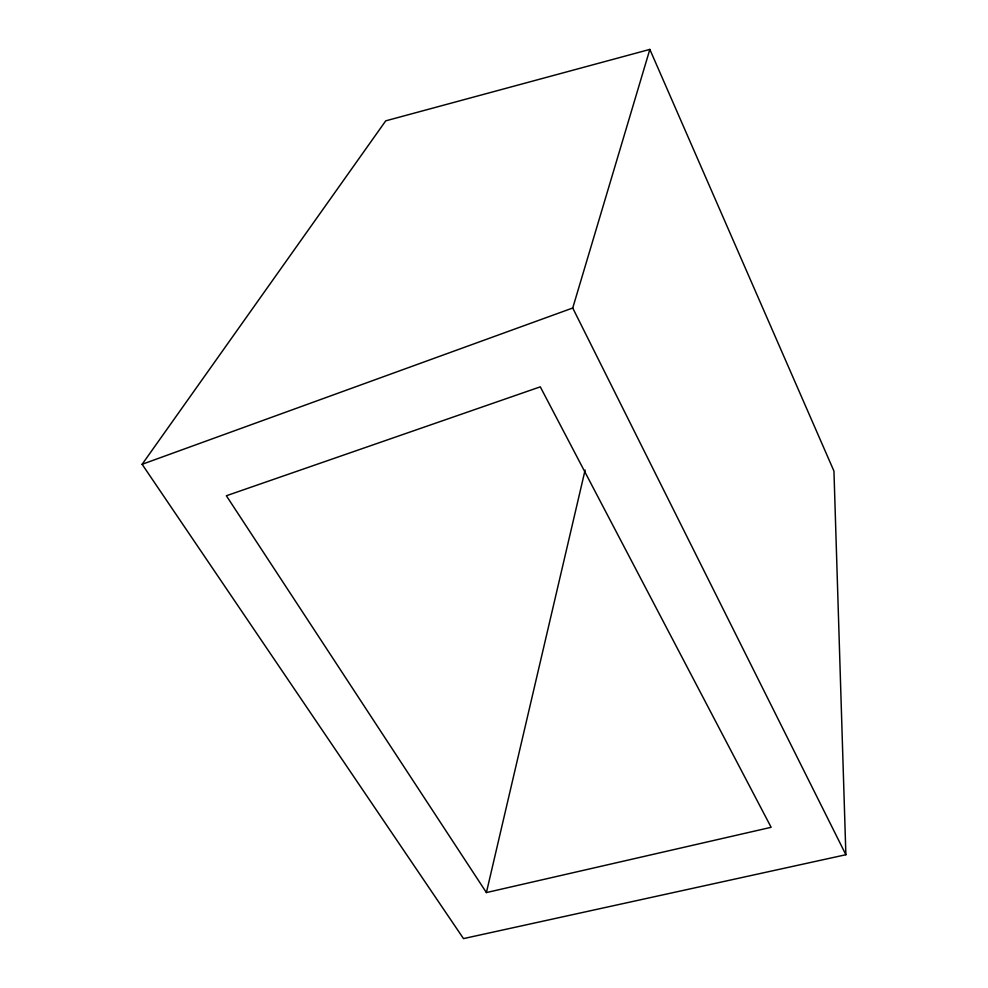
<?xml version="1.0" encoding="UTF-8"?>
<svg xmlns="http://www.w3.org/2000/svg" width="988" height="988" viewBox="0 0 988 988"><rect width="100%" height="100%" fill="white"/><g stroke="black" fill="none" stroke-linecap="round" stroke-linejoin="round"><path stroke-width="1.48" d="M486.405 892.572L226.363 495.754L540.288 386.839L771.134 827.302L486.405 892.572L585.106 470.053M845.876 854.731L572.731 308.009L649.845 49.4L385.728 120.845L142.124 464.298L463.496 938.6L845.876 854.731L833.946 471.078L649.845 49.4M142.124 464.298L572.731 308.009"/></g></svg>
